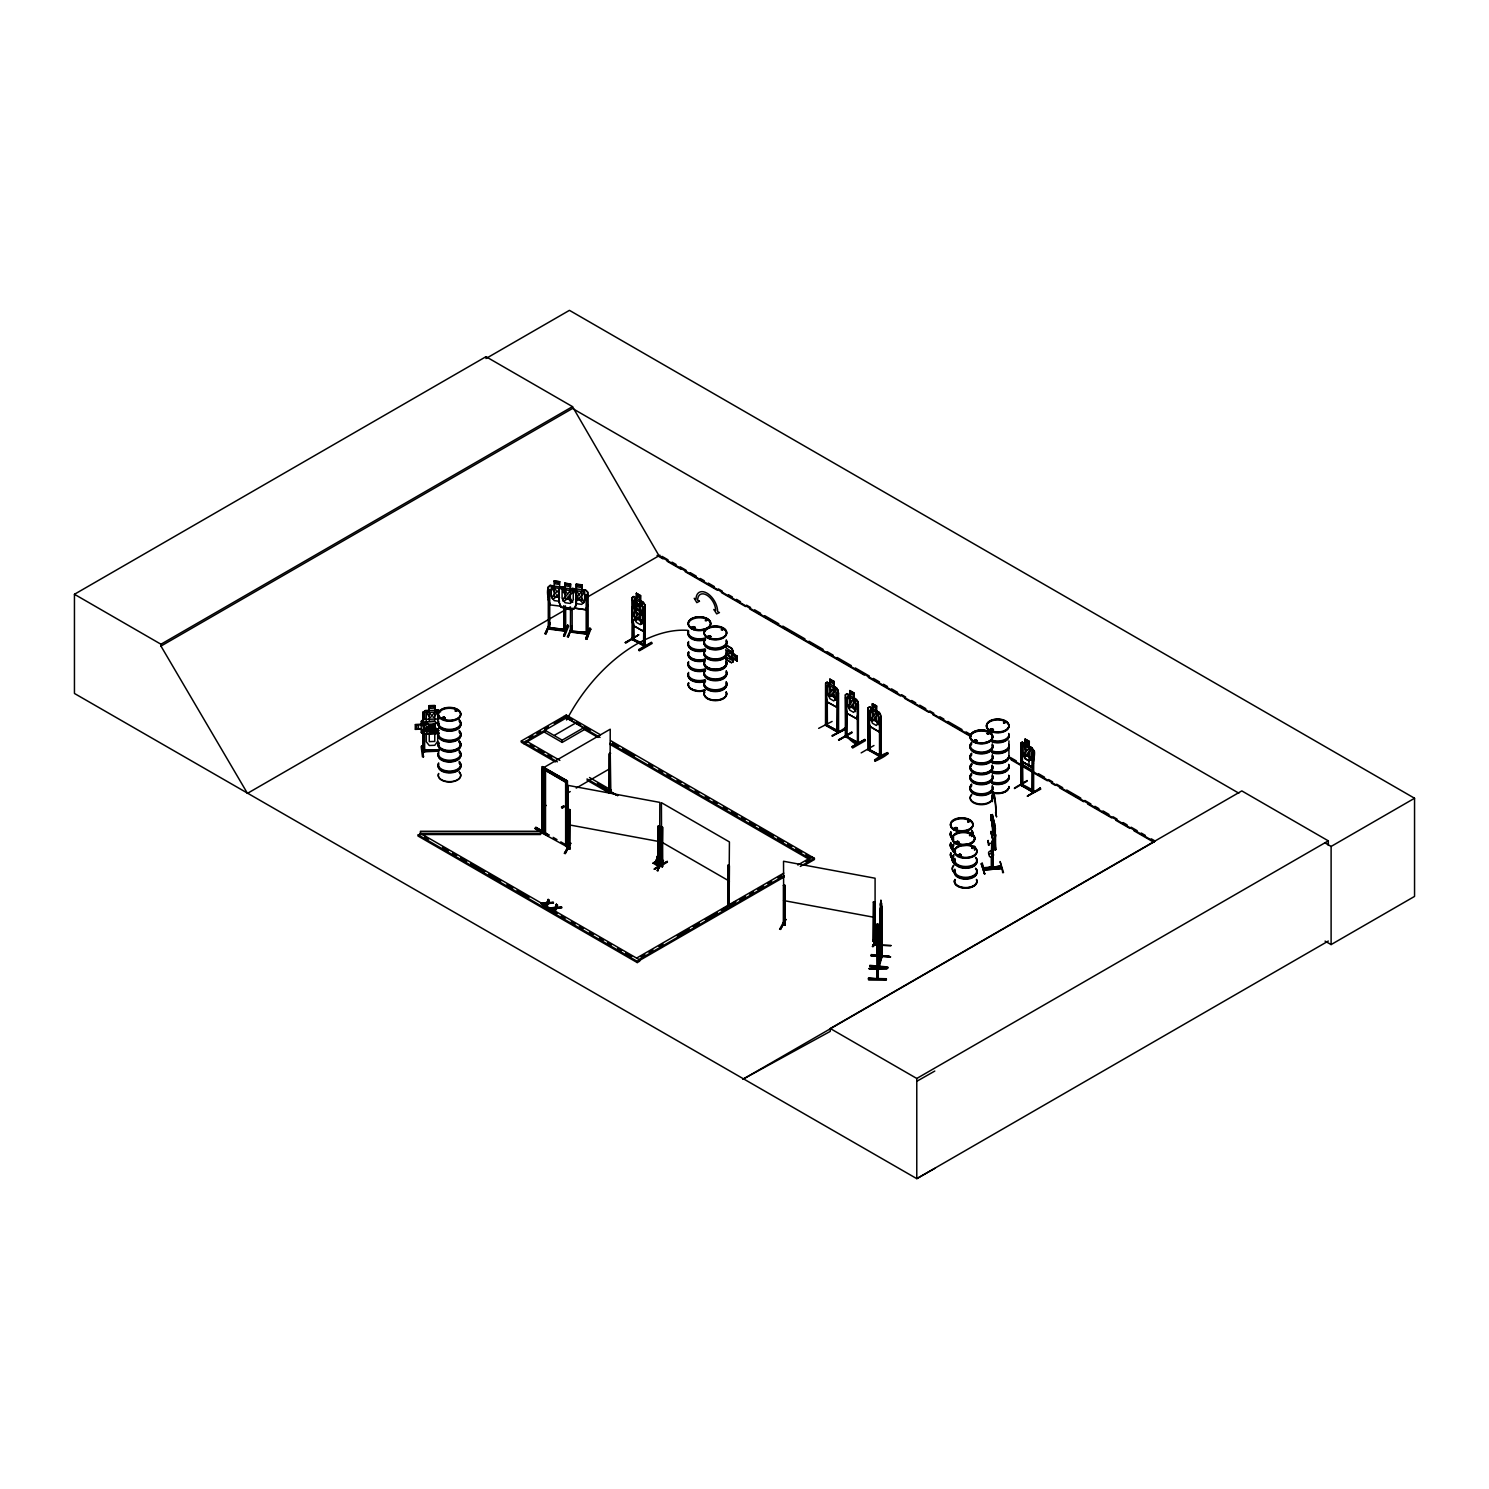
<?xml version="1.0" encoding="UTF-8"?>
<svg xmlns="http://www.w3.org/2000/svg" width="1489" height="1489" viewBox="0 0 1489 1489"><rect width="100%" height="100%" fill="white"/><g stroke="black" fill="none" stroke-linecap="round" stroke-linejoin="round"><path stroke-width="1.5" d="M876.947 944.361L877.17 947.097L877.393 937.754M880.539 923.217L880.818 900.305L881.06 905.312M886.364 979.967L868.348 979.632L886.402 979.483L868.385 978.347L886.402 978.738M877.449 939.82L877.635 945.683L877.282 923.738L877.71 979.315L877.058 976.858L877.784 977.752M886.402 979.353L868.385 978.347M877.17 929.08L877.486 923.738M877.021 950.075L876.909 934.18M880.744 926.27L881.265 905.777L880.818 912.999C880.185 897.104 880.278 940.378 880.799 915.195L881.097 918.024L881.283 916.945M881.395 922.287L881.358 916.405M658.529 857.366L658.641 853.495L660.8 859.265M880.52 903.972L880.371 905.61M876.947 935.334L877.17 926.735M879.441 965.989L878.64 965.989M881.581 956.422C882.735 952.96 878.882 958.413 881.73 957.65L881.562 906.336L882.046 907.304M871.158 955.975L871.251 954.579L889.212 956.366L871.158 955.826M871.233 955.361L889.194 956.236M878.268 929.75L878.212 970.065L877.654 967.478M878.324 969.86L877.449 969.116L878.454 969.134M877.933 978.385L876.947 979.241L877.579 969.041M878.454 967.701L878.417 968.427M887.016 968.501L868.962 968.743L886.979 968.259M877.17 942.798L877.282 939.466M887.537 968.334L887.686 966.957L869.874 965.356L869.725 966.733L887.556 968.185M887.667 967.72L869.837 966.193L887.686 967.776M879.925 924.464L879.906 910.747L881.376 902.837L881.823 957.65M880.706 924.837L880.799 907.024L879.72 913.65M876.909 934.292L877.691 927.051M876.835 941.662L877.449 931.425M877.04 949.926L877.095 953.704L877.635 945.608M879.292 940.713L879.422 930.718L879.925 933.305C880.464 909.649 881.376 948.437 879.906 935.52L879.255 942.742M544.192 833.635L544.192 769.478L565.783 781.948L565.69 846.292L567.439 847.055L567.439 780.981L542.517 766.593L541.959 832.984L565.429 845.864L566.564 845.212M983.298 868.106L1001.166 866.654M661.879 862.913L660.52 864.588L657.319 864.755L658.641 853.495M881.19 923.999C878.566 924.166 877.989 936.507 878.473 940.415M878.473 933.919L880.073 927.331L879.217 939.503M879.422 928.894L879.199 923.999L878.771 936.693M662.717 866.524L662.568 827.195L661.414 826.525L660.855 866.114L662.27 866.784L661.284 864.29M660.855 866.114C660.353 862.094 664.559 866.952 660.986 864.625M662.586 866.393L661.284 865.723M727.898 904.772L728.27 865.128L729.424 865.798L729.107 905.386L728.344 904.381M729.554 903.693C725.794 903.935 730.485 901.738 729.554 905.126M1020.803 783.903C1021.789 787.737 1021.882 783.214 1021.212 783.493M1021.212 784.926L1022.571 785.689L1022.403 762.591M1033.813 792.036C1037.572 790.92 1003.995 775.788 1033.496 791.087M633.495 638.874L632.081 638.055L633.96 638.558M633.793 638.539L632.62 637.776M633.793 639.972L632.509 639.228L632.657 620.839M643.546 644.83C653.094 647.883 614.827 629.94 644.495 645.295M632.081 638.055L632.043 639.544L645.128 646.505L645.128 607.251L643.993 606.581L643.546 646.263L644.83 646.84L645.072 644.96L643.416 644.998M825.651 723.896L825.706 725.441L838.27 732.607L838.139 690.393M826.358 723.635L827.177 725.627M826.935 724.64L827.4 725.757M836.986 730.448L836.986 732.03L837.432 692.348L838.568 693.018L838.568 732.272L825.967 724.994M838.586 732.234L837.395 730.094M853.923 692.906L853.644 697.894L855.728 700.705L855.728 709.732L853.644 712.375L849.735 710.123L847.65 705.06L847.65 696.033L849.735 695.642L849.735 690.487L853.923 692.906L853.923 697.727L858.111 701.859L858.092 744.053C853.848 745.747 841.881 730.559 846.776 737.52C849.326 735.175 843.239 734.598 846.441 735.975M856.882 743.439L857.534 741.634L858.52 742.229M858.353 743.607L858.409 704.465L857.255 703.794L857.459 743.104M876.593 710.811L876.593 705.991L872.405 703.888L872.554 708.652L870.321 709.136L870.321 718.145L872.405 723.226L876.314 725.478L878.398 722.816L878.398 713.789L876.314 710.979L879.292 712.375L880.632 715.018L880.762 757.157L867.994 749.842L868.701 748.111L869.911 750.288L869.744 724.864M869.744 748.837L869.427 750.605M879.794 755.053L881.19 755.314L881.209 756.896L881.079 717.549L879.478 717.14L879.552 756.524M879.478 756.449L880.018 754.718M988.249 844.244L989.254 844.17M872.926 945.031L890.962 945.422M880.371 903.991L881.004 900.324M880.985 905.424L881.376 902.837M880.278 919.216L880.799 916.033M880.111 953.276L880.632 955.864L880.557 944.231M879.943 944.212L879.925 955.864L880.092 943.263M881.488 945.627L880.725 953.723M882.27 945.757L880.557 955.789L880.706 943.3M882.028 945.254L881.358 944.268M995.322 835.738L994.708 834.156L994.931 836.781L990.985 818.392L994.931 836.781M994.745 835.478L995.75 835.385L990.985 818.392M995.694 849.716L990.985 831.476L994.838 849.847L994.54 847.409L995.508 847.483M994.931 848.395L990.985 831.476M658.38 853.551L655.495 863.248L657.319 864.755M656.053 864.141L658.268 853.96L655.495 863.248M444.299 718.647L443.536 716.991L442.307 718.889M445.23 718.442L444.411 717.195L443.536 718.331M455.169 711.072L456.602 710.532M455.225 710.756L456.825 711.333L456.248 710.104M544.323 775.75L544.267 774.019M691.734 627.669L693.204 626.59M692.404 627.688L693.762 627.781M694.246 628.135L694.525 627.018M706.512 620.69C704.26 620.466 708.001 619.647 705.209 620.69M706.307 619.629L706.214 620.559M706.624 619.871L706.921 620.113M707.852 636.473L708.969 637.85L711.053 636.715M709.75 637.069L708.392 636.231L708.894 637.422M710.458 637.05L709.955 637.422M722.63 629.81C719.485 631.168 722.854 626.962 722.705 630.015M722.426 628.916L722.779 629.196M954.207 828.238C953.369 830.732 959.661 829.485 956.627 827.661M974.234 740.703L975.76 739.717M955.231 828.703L954.896 827.996M976.375 740.573C972.168 739.847 977.808 742.043 975.76 740.033M976.672 740.387L975.984 741.429M956.31 829.205L956.05 827.568M976.375 740.07L976.263 741.522M977.193 740.871L974.048 741.187M955.789 842.495L956.98 841.471M958.748 842.011L956.31 842.011M959.214 842.755L957.799 841.415M959.437 854.221L958.488 856.007M958.153 854.891L959.27 856.268L961.354 855.133M960.479 854.37C961.503 857.348 956.589 855.021 959.4 854.463M958.637 855.319L959.437 855.914M987.039 733.612L988.026 732.737L988.975 733.761M987.896 732.793L988.882 733.891L987.486 733.37M968.111 821.63L968.464 820.569L969.19 821.667M989.999 729.833L991.469 728.754M992.512 730.299L991.748 728.642L991.209 730.392M969.618 835.236L970.493 834.92M972.857 847.874L971.852 848.321L972.168 847.222M972.298 848.395L972.298 847.167L972.801 848.525M1004.07 723.114C1006.638 722.537 1003.065 723.505 1003.921 721.793M1003.474 722.854L1004.312 721.7L1004.666 722.761M991.302 843.388L993.293 843.239L993.144 868.738L993.033 867.715M993.144 844.189L992.493 841.024L991.525 843.909M991.879 868.72L991.655 843.258L991.897 868.832L991.637 867.678M879.385 924.297L880.111 920.63M879.385 925.897L879.925 923.869M880.278 925.749L880.911 923.385M872.666 955.864L890.645 956.906L872.684 955.64M879.366 936.507L879.199 966.975L881.879 956.701M879.217 943.375L880.539 934.664L880.278 910.188M879.124 948.549L880.725 942.518M879.329 948.567L881.227 936.767M878.64 964.574L879.329 965.356M879.329 962.769L881.265 956.645L881.562 903.469M879.329 963.792L880.408 959.791M881.581 956.831L878.473 966.938M655.774 862.299L658.212 853.662M548.734 834.622L548.026 835.85C522.62 820.309 540.246 833.486 548.697 834.64M535.202 828.535L535.91 827.307L545.067 832.519M851.596 701.989C850.74 699.644 859.767 697.69 852.732 704.297L855.505 711.612L851.894 704.837C850.163 711.444 845.38 706.14 851.001 703.273L848.395 696.238L851.652 701.952M874.136 715.446C874.732 711.649 881.73 712.226 875.402 717.382L878.175 724.715L874.564 717.94C872.908 724.51 867.975 719.243 873.671 716.358L871.065 709.322L874.49 715.744M1026.796 750.865C1027.689 747.608 1034.334 747.087 1028.099 752.764L1030.891 760.079L1027.261 753.322C1025.512 759.911 1020.691 754.644 1026.368 751.74L1023.725 744.723L1026.926 750.382M638.26 605.409L638.427 605.148M643.155 621.453L644.551 617.581M644.7 617.507L643.267 621.658L633.439 615.999L632.285 610.36M856.436 718.666L857.832 714.794L857.832 701.915M872.275 708.485L869.408 706.847L879.236 712.505C882.903 717.791 880.744 725.906 879.106 731.75L869.613 726.111M880.632 727.805L879.199 731.974L869.371 726.297L868.087 707.796L868.031 749.935M1033.31 763.206L1031.84 767.393L1022.05 761.698L1020.747 743.197L1022.217 742.155L1025.065 743.811M1033.44 763.317C1029.588 777.426 1037.572 748.297 1033.161 750.419M1033.366 763.168L1031.933 767.338L1022.143 761.605L1032.063 767.263M643.006 630.945L644.421 627.074L644.421 614.194L643.062 611.663L633.216 606.097L631.876 607.065L632.006 620.057L632.136 597.498L633.607 596.456L643.304 602.207L644.83 604.627L644.7 617.693M643.099 631.168L633.272 625.454L631.876 620.001L633.179 625.548L643.099 631.168L644.551 626.999M550.13 604.739C548.361 599.192 545.216 589.197 550.092 585.289L554.224 585.996L554.02 580.989L559.79 581.752L559.548 586.834L562.433 588.825M548.306 589.346L549.888 589.551M554.02 580.989L559.79 581.752M548.268 599.732L549.999 604.888L561.316 606.265M563.531 587.075L565.559 589.048L563.531 587.075L559.603 586.722M545.048 633.7L550.055 622.867L545.048 633.663L546.016 633.83L550.055 623.686M549.962 622.867L546.016 633.83M548.268 586.778L548.306 629.084C545.7 626.701 552.977 627.967 548.361 627.148M549.739 629.177L549.739 589.905M550.074 627.818L565.69 629.475L549.683 627.762M586.163 632.788L585.866 634.128L587.783 634.333L587.801 592.119L585.754 590.147L572.297 588.471L576.224 588.993L576.262 584.06L576.411 589.179L573.526 590.407M576.224 584.153L582.031 584.823L581.79 589.886L584.674 591.878L584.674 600.905L581.79 604.385L576.411 603.678M563.922 607.586L564.126 630.647M563.605 636.157L567.681 625.194L563.605 636.157L564.573 636.287L568.612 626.106L567.644 625.194M563.754 636.045L567.793 625.901M568.258 636.901L572.297 625.938L568.258 636.901L567.29 636.771L572.185 626.534M572.279 630.405C567.141 630.48 574.345 629.903 571.981 632.229M570.343 630.219L570.361 632.118L570.752 630.163L572.13 630.443M586.182 634.165L586.163 594.483M587.746 594.688L586.015 594.837M585.773 609.746L574.531 608.126L585.773 609.746L587.801 605.092L585.642 609.559M586.163 632.304L572.167 631.243L587.932 632.546M585.828 634.072L586.387 632.229M585.828 638.409L589.923 628.265L585.884 638.409L586.815 639.358L590.035 628.972M585.828 639.228L589.923 628.265M586.796 639.265L590.835 629.121M880.018 953.407L880.706 953.425M546.668 907.136L547.971 903.134L553.405 902.427L547.971 903.953L546.668 907.136L545.644 906.54L546.705 903.227L541.363 903.265L542.331 904.642L546.705 904.046M554.95 911.1L556.253 907.899L561.688 907.21L556.253 908.718L554.95 911.919L553.927 910.505L554.969 907.992L549.646 908.029L555.155 908.141L556.439 904.177L557.463 905.591L556.421 908.048L561.688 908.029M564.982 588.229L562.097 589.439L562.097 598.466L564.982 602.71L570.361 603.454L573.228 599.974L573.228 590.965L570.361 588.955L570.548 583.986L564.796 583.204L564.945 588.341L560.869 587.504L558.989 589.086L559.175 602.04L560.776 607.084C579.482 614.25 576.206 604.441 576.411 590.798L581.79 591.505L581.79 600.514L576.411 599.806M564.796 588.043L564.796 583.204M558.989 602.04L560.906 606.954M560.832 587.615L574.27 589.328L576.262 591.431L574.233 589.439L570.306 589.067L570.548 583.986M541.363 904.084L546.872 903.358L548.175 899.412L549.199 900.808L548.157 903.265L553.405 903.246M546.872 903.358L548.175 899.412M550.614 908.588L554.969 908.811L556.439 904.177M877.803 979.111L878.361 969.134M546.705 903.227L545.644 905.721L546.668 906.317M548.157 903.265L549.199 899.989M556.421 908.048L557.463 904.772M574.158 608.759L576.113 604.236M625.212 642.597L638.669 634.854L625.268 642.559M625.92 643.043L638.651 634.835M818.652 728.363L832.109 721.439M838.493 739.81L851.95 732.067L839.107 739.996M861.163 752.894L873.969 745.505M654.025 869.111L667.407 861.331L654.657 868.701M1014.474 787.979L1027.149 780.534M1014.437 788.574L1027.056 781.167M981.251 863.788L984.657 874.062L982.237 862.931L981.251 863.825L984.527 873.875M982.089 863.62L984.657 874.062M727.712 903.283L729.424 903.562L727.693 903.544M1020.691 783.903L1021.957 784.498M421.908 746.38L423.472 756.859L422.485 756.896L421.164 746.492L422.15 745.654M632.267 639.674L633.96 639.991L633.793 623.798M643.602 646.226C647.901 646.17 641.294 646.877 643.844 644.346M825.52 725.255L825.576 683.265L827.046 682.223L829.764 683.954M845.343 736.701L845.417 694.712L846.887 693.669L849.735 695.326M879.348 754.904L869.427 749.581L880.762 755.723M881.562 944.175L881.395 945.217M571.329 626.59L572.297 626.757M565.169 853.439L570.696 842.904L564.331 853.495L569.729 843.519L570.696 843.723M570.529 843.574L565.28 853.662M785.838 919.327L780.441 929.266M780.441 928.708L779.603 929.304L785.075 919.29M568.035 848.991L568.258 809.29L569.822 809.569L569.803 849.214L568.109 847.52L569.803 847.781M569.412 849.195L569.822 809.569M569.803 849.214L568.072 848.898L568.258 785.429L659.832 802.403L659.59 865.965L659.832 826.265L658.082 826.339L658.231 865.667L658.268 825.986M659.404 864.513L657.915 864.123L659.813 864.476M660.018 865.556L658.212 865.723M658.25 863.732L658.082 865.593L659.441 865.891M658.175 870.842C656.742 864.327 669.864 850.014 657.207 870.693L663.573 860.903L662.624 860.772M657.449 870.637L662.773 860.661M783.344 924.353L785.243 924.632L783.344 924.725L783.53 885.117L785.075 885.397L785.075 925.041C779.082 923.831 788.723 922.603 783.158 923.254M783.735 922.919L785.038 923.18L784.889 925.004L785.075 885.397M780.552 929.49L785.95 919.551M873.54 901.813L873.298 941.495L873.54 901.813L875.085 902.092L874.676 941.774L875.085 940.303M875.271 941.383L873.298 941.495M875.085 939.913L873.187 940.006M877.747 938.721L872.48 946.52L877.877 935.762L872.722 946.464M872.48 946.52L878.007 936.413M873.41 946.613L877.672 938.628M561.632 589.03L559.883 588.36L556.849 592.343C554.783 585.363 548.008 585.382 555.713 593.273C547.673 599.285 554.746 601.407 556.942 594.502L558.989 597.796M879.236 966.789L879.217 930.495M433.187 717.568C440.707 710.476 434.472 709.527 431.903 716.488C429.409 709.769 423.081 711.221 430.749 717.624M637.739 606.042L635.058 599.174L638.558 605.427C640.084 599.043 645.072 604.497 639.47 607.084L642.224 614.399L639.358 609.559M563.456 806.387C562.73 805.14 562.73 808.881 563.828 806.647M565.708 846.199L565.634 782.023M442.605 717.4L442.68 719.057L444.69 718.684M691.808 627.409L692.943 626.646M709.192 635.635A11.242 6.496 0 0 1 707.405 636.976A11.242 6.496 0 0 0 726.26 634.184A11.242 6.496 0 0 0 712.468 626.218A11.242 6.496 0 0 0 707.424 637.087A11.242 6.496 0 0 1 709.769 635.971L709.713 636.994M973.769 740.61L974.904 741.429M987.542 734.096L987.486 732.979M990.055 729.573L991.209 728.81M987.486 733.537L988.51 733.221L987.393 733.816M993.312 729.908L990.166 729.908M1004.852 722.481L1004.089 722.258M956.85 828.666C957.334 825.93 952.104 828.852 955.231 829.205M955.77 828.796L954.84 827.865M956.05 828.759L954.691 828.666L956.831 828.833M967.869 821.388L968.799 821.314M968.799 821.667C965.914 821.37 970.4 822.654 968.762 820.7M955.957 842.569L959.084 842.569M969.562 834.603L969.618 835.72M575.499 599.527L577.955 596.344C570.231 588.434 577.006 588.434 579.091 595.395C581.287 588.844 588.136 590.947 580.338 596.698C587.857 604.683 581.864 605.167 579.184 597.573L575.592 601.872M422.802 750.047L424.793 749.972M422.802 751.48L424.644 751.777L424.644 733.295M1022.85 742.843L1031.97 747.794L1033.366 750.382L1028.936 746.25L1031.132 749.172L1031.077 758.217L1028.973 760.879L1025.065 758.627L1022.98 753.546L1022.98 744.537L1025.102 744.128L1025.083 738.972L1029.253 741.392L1029.16 746.287L1033.515 750.307L1033.496 792.52L1021.249 785.019L1021.249 745.766L1022.403 746.417L1022.571 785.689M1031.132 758.18L1029.029 760.86L1025.102 758.608L1022.98 753.546M995.155 839.833L995.341 828.461L992.437 814.539L991.972 826.172L995.341 839.815L992.419 829.001M423.155 712.561L425.016 710.644L429.055 710.588L429.037 705.637L434.956 705.507L434.956 710.327L438.771 710.16L425.016 710.644M542.871 831.793L543.95 831.085L542.089 831.644M542.647 830.49L543.113 829.466M543.746 831.271L543.82 791.887L542.219 792.316L543.82 791.887M608.945 792.948L610.844 792.539L610.229 753.043L609.094 753.713L608.945 793.06C609.969 791.813 611.886 789.542 609.522 793.228L609.522 753.974L610.676 753.304M439.143 718.964L423.267 719.429L421.201 721.327L421.182 732.458L423.304 734.04L439.125 733.444M421.387 721.383L423.36 719.708M548.399 586.982L550.186 585.475M424.607 750.382L438.771 749.786L424.979 750.512L423.155 745.766M995.564 849.828L995.508 834.398M692.422 627.148C696.554 624.933 694.581 631.094 691.92 627.744M708.671 635.952L707.684 636.864L708.671 637.329M708.485 636.585L709.434 636.008M992.977 730.541L993.144 729.201M1003.902 722.426L1004.703 722.239M960.479 855.263L958.488 854.593M971.963 847.297L972.056 848.283M632.285 597.629L633.681 596.661M827.121 682.409L825.725 683.172L825.725 696.256M868.087 707.796L869.557 706.754M632.006 607.196L633.346 606.004M1031.821 747.869L1033.44 750.344L1033.366 792.446L1020.803 785.317L1020.747 743.197L1022.292 742.36M658.473 854.053L661.581 863.862M548.12 627.148L548.361 628.581L565.652 630.852M570.343 631.652L587.708 633.905M636.101 602.896L640.456 605.204L636.101 602.896L636.231 607.642M640.456 610.025L642.429 612.91L642.429 621.937L640.326 624.598L636.38 622.365L634.258 617.321L634.258 608.294L636.38 607.884L636.231 602.803M643.062 611.663L644.551 614.212M604.869 788.295L607.27 790.473M542.219 829.987L543.504 829.392L543.113 830.899M609.969 790.882L608.945 791.534L587.038 778.952M544.23 767.3L610.229 729.201L610.025 792.353L617.693 795.535M661.935 866.672L662.568 827.195M654.546 869.353L667.407 862.131M727.823 904.809L728.27 865.128M734.133 902.446L723.003 908.96L735.845 901.552M728.772 903.842L728.903 905.312L729.424 841.936L661.414 802.664L661.674 865.798M729.089 906.057L732.7 903.935M1021.249 745.766L1021.957 746.678M1040.066 787.867L1040.774 789.096L1027.391 796.094L1040.141 787.979M1027.391 796.094L1040.234 788.686M934.794 1168.4L916.777 1178.655L74.45 693.465L74.45 594.279L485.991 356.69L572.502 406.627L659.013 555.751L971.107 735.938M74.45 594.279L160.961 644.234L572.502 406.627M248.44 792.799L247.453 793.358L160.961 646.077L572.502 408.47L1238.829 793.172M247.453 793.358L570.455 606.879M586.554 597.573L659.981 555.192M636.473 598.094L636.473 593.273L640.642 595.693L640.642 600.514M640.642 595.693L636.324 593.348M633.365 600.96L632.211 600.309L633.365 600.96L633.365 607.884M644.83 604.627L644.7 646.766M645.128 607.251L643.546 606.842M638.669 649.576L651.456 642.243L652.126 643.453L639.377 650.805L638.762 649.707M638.669 650.395L651.512 642.876M555.397 761.921L521.299 742.229L521.299 741.001L566.267 715.036L600.495 734.803M529.023 737.762L532.876 735.529M536.747 733.295L540.619 731.08M544.471 728.847L548.343 726.613M554.131 723.263L563.791 717.698M562.191 742.415L562.191 740.163L545.011 730.243L545.011 732.495L562.191 742.415L583.8 729.945L583.8 727.693L566.62 717.772L523.774 742.434L523.774 743.662L545.03 731.397M554.634 735.194L576.224 722.723M562.191 740.163L583.8 727.693M725.869 644.96L731.62 648.124M420.419 833.3L639.73 959.921L639.73 961.149L637.255 962.583L417.944 835.962L420.419 833.3L540.637 833.3M737.148 656.314L737.148 661.135L737.148 656.314L725.571 647.38M731.471 662.698L725.85 659.292L731.471 662.698L733.109 661.935L732.83 650.749L731.434 648.348L725.85 645.128M541.959 766.909L567.439 780.981M542.219 807.708L546.221 805.4M566.229 793.86L570.231 791.552M576.224 788.09L610.229 768.454M611.253 791.31L611.253 790.082L608.778 792.744L587.038 780.18M541.959 832.984L542.834 769.422M827.046 682.223L836.744 687.974L838.139 690.487L836.837 707.349L826.879 701.766L825.725 696.126M826.097 685.815L827.251 686.466M834.082 681.441L833.803 686.448L835.906 689.258L835.906 698.285L833.803 700.928L829.913 698.676L827.81 693.613L827.81 684.586L829.913 684.196L829.764 679.114L834.082 681.441L834.082 686.28L838.139 690.487M838.568 693.018L836.986 692.608M826.879 701.766L836.744 707.126M846.887 693.669L856.566 699.421L858.111 701.859M845.417 694.712L846.701 713.212L856.678 718.796L857.962 714.906M858.52 743.662L845.92 736.515L845.491 697.522L847.073 697.932M858.409 704.465L856.808 704.055M846.701 713.212L856.566 718.591M881.079 756.821L868.59 749.6L868.143 710.607L869.744 711.016M837.283 730.522L826.935 725.05L838.27 731.173M838.716 730.931L837.935 732.495M844.859 727.991L845.566 729.219L832.109 736.162L844.933 728.047M832.202 735.473L845.51 729.07M839.014 740.052L851.95 732.886M869.371 726.297L868.217 720.657M857.124 741.559L857.255 743.067M857.124 741.969L846.776 736.497L857.776 742.508L857.887 743.997M851.95 746.789L864.774 739.493L851.95 746.789L852.657 747.999L865.407 740.629L864.793 739.549M656.649 860.865L653.02 863.341M656.649 860.996L653.02 863.08L658.473 866.468L664.336 862.95M658.901 866.468L664.336 863.211M874.62 759.893C890.701 748.26 893.568 752.969 875.327 761.102L874.62 759.893L875.327 761.084M874.62 760.711L887.537 753.341M636.827 957.967L783.754 873.131M797.843 864.997L811.933 856.864L811.933 858.092L805.884 854.593M640.847 956.869L644.886 954.542M648.906 952.216L652.927 949.889M658.957 946.408L662.996 944.082M677.086 935.948L689.165 928.968M693.185 926.642L699.216 923.161M705.265 919.681L717.344 912.701M721.365 910.375L727.395 906.894M731.415 904.567L735.454 902.241M739.475 899.914L745.505 896.434M749.544 894.107L753.564 891.781M757.585 889.473L763.634 885.974M767.654 883.647L771.674 881.339M777.723 877.84L781.744 875.513M805.903 861.573L809.923 859.246M784.219 875.718L639.302 959.4L639.302 960.61L784.219 876.947M800.319 866.43L814.409 858.297L814.409 859.525L804.358 865.332M417.944 834.733L637.255 961.354L639.73 959.921M1029.253 746.231L1031.077 749.209M1022.05 761.698L1020.896 756.077L1022.292 761.512L1031.97 767.04M1028.936 765.737L1029.308 741.373L1025.102 739.288M743.756 1078.762L830.266 1031.374L830.266 1028.508L1241.807 790.901L1328.318 840.857L1328.318 845.398M742.788 1079.32L1154.347 841.713L1009.374 758.013M830.266 1028.508L916.777 1078.464L1328.318 840.857M1325.08 842.96L1331.11 846.441L1414.55 798.253L1414.55 896.415L1331.11 944.584L1325.061 941.104M1328.318 941.048L916.777 1178.655L916.777 1078.464M545.514 769.18L544.378 769.813L565.429 782.134L566.564 781.502L545.514 769.18L545.514 832.891L544.378 833.542L544.323 769.72M916.777 1081.312L934.794 1071.056M439.087 728.344L434.36 730.931L423.341 731.341L421.368 728.996L415.468 729.219M693.167 628.19L694.358 628.004M694.023 628.228L694.898 627.037M708.187 636.157L709.434 635.859M992.605 730.168L990.594 730.336M967.645 820.979L968.688 821.035M956.906 841.713L956.98 843.053M958.06 842.551L958.283 841.564M958.06 843.053L958.711 841.825L957.204 841.322M960.591 855.319L959.102 855.431M572.13 608.778L572.167 632.267L570.436 632.062L587.597 634.314L587.597 592.157L585.717 590.258L581.976 589.756L582.031 584.823M554.169 586.108L551.284 587.336L551.284 596.363L554.169 600.607L559.548 601.314M881.358 946.501L882.288 945.571M610.229 790.882C608.722 793.079 611.402 789.468 609.392 793.302M873.354 939.596L873.615 941.048M993.107 868.627L992.586 842.085L992.772 843.816M882.028 946.688L882.195 906.373M443.015 717.661L444.485 717.903M443.815 718.815L444.578 717.549M992.028 729.945L991.748 729.219M968.595 820.83L967.85 821.891M956.05 829.261L957.166 828.014M957.204 841.657L955.845 842.755M958.134 842.625L956.906 842.625M959.177 854.779L960.256 854.779M957.613 856.547A11.409 6.589 0 0 1 959.977 855.505L960.331 855.431M543.392 830.806L543.373 791.645M1022.98 744.537L1025.065 744.128M1032.51 790.008L1032.286 791.887L1032.659 752.261L1033.813 752.913L1032.212 752.522L1032.212 791.925M825.967 723.561L827.4 724.324M880.539 925.655L880.464 903.711M424.737 750.419L423.025 750.4M423.155 751.424L438.771 750.81M548.157 902.446L553.405 902.427M556.421 907.229L561.688 907.21M541.363 903.265L546.872 902.539M549.646 908.029L555.155 907.322M726.818 651.568C731.862 648.18 734.077 654.769 727.805 653.168L731.62 659.348L726.855 653.578M604.199 787.867L617.712 795.61M617.023 795.182L609.764 791.59M563.791 807.299L563.922 805.735L563.01 806.331M991.358 819.601L991.153 814.781L992.177 818.429M991.953 823.008L994.354 833.114L993.721 823.473L991.153 814.781M994.559 823.603L995.341 828.461M990.985 832.816L993.572 841.211M987.914 840.541L989.012 845.305M992.772 842.178L992.009 841.062M987.914 842.793L988.398 840.503M989.012 843.053L988.51 845.343M991.302 852.304L992.158 842.811M991.265 843.165L993.237 843.016M993.517 843.76L991.879 844.189M983.187 867.752L1001.055 866.319M983.596 868.738L1001.464 867.343L983.596 869.446M983.708 869.948L1001.576 868.552L983.726 870.06M1002.525 872.666L1003.512 872.591L1000.105 861.535L1002.655 871.903M443.536 717.177L442.475 717.698M991.432 728.996L992.809 729.312M992.065 730.038L990.818 729.666M974.997 739.903L976.691 740.163M955.324 827.679L956.217 827.679A11.223 6.477 0 0 0 953.798 828.796M728.903 905.312L727.823 904.642M644.104 645.779L643.993 629.679M880.557 757.082L880.427 755.612M422.988 721.458L422.988 712.207L424.607 712.151L424.644 719.429M424.644 712.505L422.988 712.207M440.632 711.835L438.976 711.537M434.751 724.994L429.241 725.217L426.301 721.476L426.301 712.468L429.241 710.737L429.223 705.786L434.751 705.674L434.751 710.495L437.71 711.984L437.71 720.992M423.137 712.449L423.155 725.515L424.961 730.243L434.211 729.833M438.827 750.14L424.402 749.879L424.402 751.312M438.827 751.163L422.839 751.852L422.988 730.69M438.79 730.485L425.035 731.025L423.155 732.811L425.016 730.913L429.037 730.745L429.037 725.925C440.707 721.048 429.725 733.519 438.771 730.373M438.827 749.86L424.979 750.512M421.387 729.107L415.282 729.387L415.282 724.547L421.182 724.343M415.468 724.696L421.387 724.603L423.341 721.997L434.36 721.607L439.087 723.84M423.341 724.417L434.36 724.008L434.36 728.53L423.341 728.921L423.323 712.487M423.304 734.04L439.125 733.332M549.795 629.251L549.534 627.762M565.411 631.317L565.373 605.837M572.018 632.322L571.776 630.833M587.652 634.388L587.392 632.899M868.962 968.52L886.979 968.855M423.23 751.945L423.025 731.043M872.926 944.808L890.887 945.776M568.5 847.055L569.822 847.409M783.754 924.315L783.53 861.256L875.085 878.231L875.085 941.737L873.354 941.42M693.167 627.874L693.8 627.874A11.409 6.589 0 0 0 691.38 628.916M955.454 828.852L956.087 828.852A11.409 6.589 0 0 0 953.667 829.894M970.102 834.361L971.089 835.236M957.836 841.322L956.459 841.974L957.241 842.606M991.711 844.282L991.265 842.755M576.411 584.358L581.79 585.065M550.13 585.586L563.4 587.336M559.548 588.434L554.169 587.727L554.169 596.735L559.548 597.461M590.854 629.214L589.867 628.265M564.74 583.316L570.51 584.097M560.962 606.842L574.196 608.647M568.072 809.644L569.636 809.923M658.082 826.339L659.646 826.618M783.344 885.452L784.889 885.75M873.354 902.148L874.899 902.427M658.268 865.239L659.683 865.444M873.745 939.615L875.271 939.95M568.258 824.701L659.832 841.676M783.53 900.529L875.085 917.485M694.358 626.795L693.8 626.832A11.242 6.496 0 0 0 691.492 627.8M709.713 635.784L710.942 636.361M992.028 728.754L993.479 729.833M957.241 843.109L956.124 842.793M960.033 854.128L961.243 854.798M570.436 632.062L570.529 608.573M549.72 627.316L549.925 629.196M548.324 629.028L565.541 631.262L565.504 607.791M994.838 849.847L994.708 848.711M880.129 756.189L879.925 730.745M722.277 629.177L721.551 629.14M444.076 717.158L445.23 717.921M877.598 968.632L877.654 967.571L877.412 969.842M877.021 979.166L877.058 933.64M633.272 606.284L636.231 607.959M640.177 610.192L643.006 611.793M1025.791 740.498L1028.322 741.931L1028.285 743.569L1025.772 742.118L1025.791 740.498L1028.285 741.95M1025.791 742.099L1028.322 743.551M1031.97 747.887L1022.087 742.248L1025.214 744.053L1025.232 739.214M1025.102 745.728L1029.029 747.962L1025.065 745.747L1025.065 754.755L1028.973 757.008L1025.102 754.755M660.986 826.786L662.14 827.456M727.823 865.388L728.977 866.04M729.424 905.051L728.121 902.892M535.817 827.419L546.817 833.691M548.734 835.441L535.817 827.958L548.566 835.441M1414.55 798.253L569.449 310.345L485.991 358.514L485.991 356.69M661.991 556.346L668.04 559.845M672.06 562.153L676.08 564.48M680.119 566.806L686.15 570.306M690.189 572.632L696.219 576.113M700.239 578.439L704.278 580.766M708.299 583.092L714.348 586.573M718.368 588.899L722.388 591.226M728.437 594.707L732.458 597.033M736.497 599.36L740.517 601.686M746.566 605.167L750.586 607.493M754.607 609.82L760.656 613.319M764.676 615.646L778.784 623.779M782.805 626.106L804.953 638.893M808.974 641.219L823.082 649.353M827.102 651.679L833.133 655.16M837.172 657.487L851.261 665.62M855.282 667.947L869.39 676.08M873.41 678.407L879.459 681.906M883.48 684.233L887.5 686.541M891.539 688.867L897.569 692.366M901.608 694.693L905.628 697.02M911.677 700.5L915.698 702.827M919.718 705.153L925.767 708.634M929.787 710.96L933.826 713.287M939.857 716.767L943.877 719.094M947.916 721.421L962.006 729.554M966.026 731.881L970.065 734.207M1010.324 757.454L1016.373 760.953M1020.393 763.28L1030.462 769.087M1038.522 773.74L1044.571 777.221M1048.591 779.547L1052.611 781.874M1056.65 784.2L1062.681 787.681M1066.72 790.008L1080.809 798.141M1084.83 800.468L1090.879 803.967M1094.899 806.293L1098.919 808.62M1102.958 810.928L1108.989 814.427M1113.028 816.754L1117.048 819.08M1123.097 822.561L1127.117 824.887M1131.137 827.214L1137.187 830.694M1141.207 833.021L1145.246 835.348M1151.276 838.828L1155.315 841.155M657.021 555.416L663.052 558.896M667.072 561.223L681.162 569.356M685.182 571.683L717.382 590.258M721.402 592.585L745.561 606.526M749.581 608.852L864.271 675.075M868.292 677.402L900.491 695.977M904.512 698.304L928.671 712.245M932.691 714.571L970.921 736.646M1011.161 759.874L1047.381 780.794M1051.402 783.121L1055.44 785.429M1059.461 787.755L1083.601 801.696M1087.621 804.023L1111.78 817.964M1115.801 820.29L1129.89 828.424M1133.911 830.75L1154.031 842.365M876.593 705.991L872.275 703.646L872.405 708.727M829.913 679.356L833.803 681.608M849.735 690.803L853.644 693.055M737.278 656.24C731.025 655.718 734.524 651.065 731.49 648.218M725.571 649.781L731.434 653.168L731.434 657.673L725.571 654.304M737.148 660.818L732.96 658.399L731.434 660.092L725.571 656.705M737.278 661.06L732.83 658.492L732.96 662.009M888.077 753.75L887.37 752.522M635.598 616.93L643.304 621.36M641.871 644.625L632.657 639.302L632.918 637.869M610.564 740.61L814.409 858.297M572.316 719.745L566.267 716.265L566.267 715.036M576.336 722.072L580.375 724.399M584.395 726.725L590.444 730.206M612.593 742.992L618.624 746.492M622.663 748.818L634.742 755.779M648.832 763.931L652.852 766.239M658.901 769.739L662.921 772.065M666.96 774.392L670.981 776.718M677.03 780.199L681.05 782.525M685.07 784.852L689.109 787.178M695.14 790.659L699.179 792.986M705.209 796.466L709.248 798.793M713.268 801.119L717.289 803.446M723.338 806.945L727.358 809.253M731.397 811.579L737.427 815.079M741.466 817.405L745.486 819.732M749.507 822.058L755.556 825.539M759.576 827.865L773.666 835.999M777.705 838.326L783.735 841.806M787.774 844.133L791.794 846.459M795.833 848.786L801.864 852.285M563.791 716.47L600.03 737.39M610.099 743.197L809.458 858.297M583.93 729.312L598.02 737.446M610.099 744.426L809.458 859.525M526.25 741.001L559.864 760.395M589.514 777.519L611.253 790.082M530.196 744.519L534.16 746.789M538.106 749.079L544.043 752.503M547.989 754.774L551.954 757.063M597.424 783.307L603.343 786.732M521.299 741.001L557.37 761.828M542.834 767.151L567.123 781.167L567.439 847.055M661.414 841.936L729.424 881.19M548.175 900.231L549.199 900.808M556.439 904.996L557.463 905.591M424.439 836.855L428.478 839.182M442.549 847.315L448.598 850.796M452.619 853.123L456.639 855.431M460.659 857.757L466.69 861.256M470.729 863.564L484.8 871.698M488.839 874.024L500.9 881.004M506.93 884.485L512.979 887.965M516.999 890.292L529.079 897.253M543.15 905.386L557.24 913.52M561.26 915.847L565.28 918.173M571.329 921.654L575.35 923.98M579.37 926.307L583.39 928.615M589.439 932.114L593.46 934.422M599.49 937.921L603.51 940.229M607.549 942.556L611.57 944.882M617.6 948.363L621.62 950.689M625.641 953.016L631.69 956.496M553.163 837.376L556.998 839.61M560.813 841.862L564.647 844.095M421.368 732.383L423.379 733.872M990.985 730.299L990.52 729.349M692.72 628.135L692.273 627.185M869.911 750.288L869.297 711.258M632.099 638.204L633.495 640.307L633.365 619.443M563.773 631.038L563.773 605.632M566.825 804.451L567.011 804.972M562.674 807.038C559.306 805.605 564.312 810.463 562.135 806.796M561.595 807.652L562.6 807.615M643.155 602.282L644.551 604.702M423.341 725.478L424.961 730.243M659.106 853.625L660.204 857.813M1021.026 756.133L1022.292 761.53M992.232 814.539L994.559 823.752M992.232 819.564L993.721 830.397M991.32 819.322L995.564 836.744M994.578 845.436L995.564 849.679L994.931 835.31M993.237 842.606L993.517 844.17M845.696 707.629L846.943 713.026M825.855 696.182L827.121 701.58M542.219 831.513L542.219 768.454M658.976 854.035L660.52 864.588M658.901 853.513L659.459 857.459M880.018 920.909L880.278 923.068M422.113 745.654L423.472 756.859M876.835 949.926L876.909 953.704M658.734 854.09L658.957 864.923M1331.11 846.441L1331.11 944.584M1032.919 790.082L1033.105 792.446M1021.51 783.586L1021.696 785.931M1008.946 740.871L1008.928 745.375A11.223 6.477 0 0 1 992.083 750.996M992.493 841.024L992.27 843.854M991.358 814.762L991.581 820.458M991.6 831.439L991.6 832.76M991.302 856.771L991.302 867.919M881.023 923.813L880.948 957.799M876.444 706.065L876.314 710.979M849.884 690.728L849.884 695.549M847.073 711.779L846.627 737.446L846.627 698.173M837.432 706.214L837.432 731.62M830.043 679.282L830.043 684.102M827.251 700.333L827.381 725.813M826.804 686.727L826.804 725.999M662.27 865.351L662.27 866.784M644.253 644.421L644.421 646.766M640.363 595.842L640.363 600.681L642.466 603.492L642.466 612.519L640.363 615.162L636.473 612.91L634.37 607.847L634.37 598.82L636.473 598.429L636.473 593.273M637.255 961.354L637.255 962.583M632.416 597.554L632.657 609.28M632.211 621.081L632.211 639.712M576.113 591.356L576.075 604.348M566.881 781.297L566.881 847.39M566.62 717.772L566.62 720.025M559.231 589.067L559.231 601.928M542.517 766.593L542.517 832.667M423.341 732.756L423.36 745.728M160.961 644.234L160.961 646.077M567.663 718.052A127.198 78.079 -56.6 0 1 688.104 630.387M992.419 755.909A11.409 6.589 0 0 1 979.93 764.136A11.409 6.589 0 0 1 971.535 754.327M992.251 756.561A11.223 6.477 0 0 1 979.948 764.676A11.223 6.477 0 0 1 971.684 754.997M992.232 765.011A11.205 6.459 0 0 1 979.948 773.089A11.205 6.459 0 0 1 971.703 763.448M971.647 764.062A11.261 6.514 0 0 0 979.93 773.759A11.205 6.459 0 0 0 992.232 765.718A11.261 6.514 0 0 1 979.93 773.759A11.205 6.459 0 0 1 971.703 764.155M992.419 745.077A11.409 6.589 0 0 1 979.93 753.304A11.409 6.589 0 0 1 971.535 743.495M992.251 754.755A11.223 6.477 0 0 1 979.948 762.852A11.223 6.477 0 0 1 971.684 753.192M992.251 745.728A11.223 6.477 0 0 1 979.948 753.825A11.223 6.477 0 0 1 971.684 744.165M992.419 755.351A11.409 6.589 0 0 1 979.93 763.578A11.409 6.589 0 0 1 971.535 753.769M992.419 744.519A11.409 6.589 0 0 1 979.93 752.745A11.409 6.589 0 0 1 971.535 742.937M992.251 743.923A11.223 6.477 0 0 1 979.948 752.019A11.223 6.477 0 0 1 971.684 742.36M992.419 786.788A11.409 6.589 0 0 1 979.93 795.014A11.409 6.589 0 0 1 971.535 785.206M992.251 787.439A11.223 6.477 0 0 1 979.948 795.535A11.223 6.477 0 0 1 971.684 785.876M992.232 795.889A11.205 6.459 0 0 1 979.948 803.967A11.205 6.459 0 0 1 971.703 794.326M992.232 766.649A11.205 6.459 0 0 1 979.948 774.745A11.205 6.459 0 0 1 971.703 765.104M992.251 796.541A11.223 6.477 0 0 1 979.948 804.637A11.223 6.477 0 0 1 971.684 794.977M992.288 766.091A11.261 6.514 0 0 1 979.93 774.224A11.261 6.514 0 0 1 971.647 764.527M992.419 775.955A11.409 6.589 0 0 1 979.93 784.182A11.409 6.589 0 0 1 971.535 774.373M992.251 785.634A11.223 6.477 0 0 1 979.948 793.73A11.223 6.477 0 0 1 971.684 784.07M992.251 776.607A11.223 6.477 0 0 1 979.948 784.703A11.223 6.477 0 0 1 971.684 775.043M992.419 786.229A11.409 6.589 0 0 1 979.93 794.456A11.409 6.589 0 0 1 971.535 784.647M992.419 775.397A11.409 6.589 0 0 1 979.93 783.623A11.409 6.589 0 0 1 971.535 773.815M992.251 774.801A11.223 6.477 0 0 1 979.948 782.898A11.223 6.477 0 0 1 971.684 773.238M1008.723 744.314A11.409 6.589 0 0 1 1004.647 751.238A11.409 6.589 0 0 1 991.99 751.722M1008.928 736.366A11.223 6.477 0 0 1 992.083 741.969M992.083 752.82A11.223 6.477 0 0 0 1008.928 747.199L1008.946 755.891A11.261 6.514 0 0 1 992.065 761.53M1008.909 755.649A11.205 6.459 0 0 1 992.102 761.233M1008.723 744.872A11.409 6.589 0 0 1 1004.647 751.796A11.409 6.589 0 0 1 991.99 752.28M1008.723 733.481A11.409 6.589 0 0 1 1004.647 740.405A11.409 6.589 0 0 1 991.99 740.889M1008.928 734.542A11.223 6.477 0 0 1 992.083 740.163M1008.723 734.04A11.409 6.589 0 0 1 1004.647 740.964A11.409 6.589 0 0 1 991.99 741.448M1008.909 756.356A11.205 6.459 0 0 1 992.102 761.959M1008.723 775.192A11.409 6.589 0 0 1 1004.647 782.116A11.409 6.589 0 0 1 991.99 782.6M1008.928 767.244A11.223 6.477 0 0 1 992.083 772.847M1008.928 776.253A11.223 6.477 0 0 1 992.083 781.874M1008.928 778.077A11.223 6.477 0 0 1 992.083 783.698M1008.909 786.508A11.205 6.459 0 0 1 992.102 792.111M1008.723 775.75A11.409 6.589 0 0 1 1004.647 782.674A11.409 6.589 0 0 1 991.99 783.158M1008.723 764.36A11.409 6.589 0 0 1 1004.647 771.283A11.409 6.589 0 0 1 991.99 771.767M1008.928 765.42A11.223 6.477 0 0 1 992.083 771.041M1008.872 757.268A11.186 6.459 0 0 1 992.121 762.852M1008.723 764.918A11.409 6.589 0 0 1 1004.647 771.842A11.409 6.589 0 0 1 991.99 772.326M1008.965 756.728A11.261 6.514 0 0 1 992.065 762.368M1008.965 786.788A11.261 6.514 0 0 1 992.065 792.427M1008.909 787.16A11.205 6.459 0 0 1 992.102 792.762M459.208 740.759A11.205 6.459 0 0 1 450.962 750.4A11.205 6.459 0 0 1 438.678 742.322M459.226 721.476A11.223 6.477 0 0 1 450.962 731.155A11.223 6.477 0 0 1 438.659 723.04M459.226 719.671A11.223 6.477 0 0 1 450.962 729.331A11.223 6.477 0 0 1 438.659 721.234M459.226 732.309A11.223 6.477 0 0 1 450.962 741.987A11.223 6.477 0 0 1 438.659 733.872M459.375 731.639A11.409 6.589 0 0 1 450.999 741.448A11.409 6.589 0 0 1 438.492 733.221M459.375 731.08A11.409 6.589 0 0 1 450.999 740.889A11.409 6.589 0 0 1 438.492 732.662M459.245 730.485A11.242 6.496 0 0 1 450.981 740.182A11.242 6.496 0 0 1 438.641 732.048M459.375 720.806A11.409 6.589 0 0 1 450.999 730.615A11.409 6.589 0 0 1 438.492 722.388M459.375 720.248A11.409 6.589 0 0 1 450.999 730.057A11.409 6.589 0 0 1 438.492 721.83M438.622 742.955A11.261 6.514 0 0 0 450.981 751.089A11.205 6.459 0 0 0 459.208 741.466A11.261 6.514 0 0 1 450.981 751.089A11.205 6.459 0 0 1 438.678 743.03M459.208 742.415A11.205 6.459 0 0 1 450.962 752.057A11.205 6.459 0 0 1 438.678 743.96M459.263 771.898A11.261 6.514 0 0 1 450.981 781.595A11.261 6.514 0 0 1 438.622 773.461M459.263 741.82A11.261 6.514 0 0 1 450.981 751.517A11.261 6.514 0 0 1 438.622 743.383M459.226 752.354A11.223 6.477 0 0 1 450.962 762.014A11.223 6.477 0 0 1 438.659 753.918M459.226 750.549A11.223 6.477 0 0 1 450.962 760.209A11.223 6.477 0 0 1 438.659 752.113M459.226 763.187A11.223 6.477 0 0 1 450.962 772.865A11.223 6.477 0 0 1 438.659 764.75M459.375 762.517A11.409 6.589 0 0 1 450.999 772.326A11.409 6.589 0 0 1 438.492 764.099M459.375 761.959A11.409 6.589 0 0 1 450.999 771.767A11.409 6.589 0 0 1 438.492 763.541M459.226 761.382A11.223 6.477 0 0 1 450.962 771.041A11.223 6.477 0 0 1 438.659 762.945M459.375 751.684A11.409 6.589 0 0 1 450.999 761.493A11.409 6.589 0 0 1 438.492 753.266M459.375 751.126A11.409 6.589 0 0 1 450.999 760.935A11.409 6.589 0 0 1 438.492 752.708M459.226 772.288A11.223 6.477 0 0 1 450.962 781.948A11.223 6.477 0 0 1 438.659 773.852M976.505 879.441A11.205 6.459 0 0 1 965.691 887.574A11.205 6.459 0 0 1 954.858 879.441M975.556 857.906A11.409 6.589 0 0 1 967.18 867.733A11.409 6.589 0 0 1 954.672 859.507M975.556 857.348A11.409 6.589 0 0 1 967.18 867.175A11.409 6.589 0 0 1 954.672 858.948M957.613 855.989A11.409 6.589 0 0 1 959.977 854.947M976.523 858.334A11.223 6.477 0 0 1 965.691 866.505A11.223 6.477 0 0 1 954.84 858.334M957.743 855.431A11.223 6.477 0 0 1 960.07 854.407M976.523 860.158A11.223 6.477 0 0 1 965.691 868.31A11.223 6.477 0 0 1 954.84 860.158M976.523 870.991A11.223 6.477 0 0 1 965.691 879.143A11.223 6.477 0 0 1 954.84 870.991M975.556 868.738A11.409 6.589 0 0 1 967.18 878.566A11.409 6.589 0 0 1 954.672 870.339M975.556 868.199A11.409 6.589 0 0 1 967.18 878.007A11.409 6.589 0 0 1 954.672 869.781M976.523 869.185A11.223 6.477 0 0 1 965.691 877.337A11.223 6.477 0 0 1 954.84 869.185M976.542 880.055A11.242 6.496 0 0 1 965.691 888.244A11.242 6.496 0 0 1 954.821 880.055M976.561 879.683A11.261 6.514 0 0 1 965.691 887.872A11.261 6.514 0 0 1 954.803 879.683M955.417 863.881A11.409 6.589 0 0 1 953.611 855.933M955.529 864.458A11.242 6.496 0 0 1 952.234 859.86M952.625 858.185A11.242 6.496 0 0 1 953.742 856.622M955.584 872.889A11.186 6.459 0 0 1 953.798 865.09M955.529 873.559A11.242 6.496 0 0 1 953.742 865.705M955.417 853.048A11.409 6.589 0 0 1 953.611 845.101M974.495 846.701A11.409 6.589 0 0 1 974.495 850.107M955.529 862.634A11.242 6.496 0 0 1 953.742 854.798M955.529 853.625A11.242 6.496 0 0 1 953.742 845.789M955.417 863.322A11.409 6.589 0 0 1 953.611 855.375M974.495 846.143A11.409 6.589 0 0 1 974.495 849.549M955.417 852.49A11.409 6.589 0 0 1 953.611 844.542M955.529 851.801A11.242 6.496 0 0 1 953.742 843.965M953.816 859.041A11.186 6.459 0 0 1 950.931 852.806A11.261 6.514 0 0 0 951.974 857.962M971.61 831.271A11.409 6.589 0 0 1 972.745 836.26M951.843 837.842A11.409 6.589 0 0 1 950.708 832.854M971.61 830.713A11.409 6.589 0 0 1 972.745 835.701M951.843 837.283A11.409 6.589 0 0 1 950.708 832.295M953.667 829.336A11.409 6.589 0 0 1 956.031 828.293M971.442 830.136A11.223 6.477 0 0 1 971.442 836.613M953.798 837.953A11.223 6.477 0 0 1 950.894 831.7M953.779 839.777A11.242 6.496 0 0 1 950.857 833.505M971.461 831.942A11.242 6.496 0 0 1 972.968 835.18M953.779 850.61A11.242 6.496 0 0 1 950.857 844.337M953.667 850.051A11.409 6.589 0 0 1 950.708 843.686M953.667 849.493A11.409 6.589 0 0 1 950.708 843.128M953.779 848.786A11.242 6.496 0 0 1 950.857 842.513M951.992 858.371A11.242 6.496 0 0 1 950.857 853.439M989.645 854.481A2.252 1.824 -13.2 0 1 988.938 851.894A2.252 1.824 -13.2 0 1 992.214 851.28A2.252 1.824 -13.2 0 1 992.344 853.979M705.079 659.366A11.261 6.514 0 0 1 692.59 658.901A11.261 6.514 0 0 1 688.569 652.052M705.042 659.087A11.205 6.459 0 0 1 692.627 658.603A11.205 6.459 0 0 1 688.625 651.81M709.322 636.864A11.409 6.589 0 0 1 707.517 638.241M705.153 639.284A11.409 6.589 0 0 1 692.497 638.8A11.409 6.589 0 0 1 688.439 631.876M709.322 636.306A11.409 6.589 0 0 1 707.517 637.683M705.153 638.725A11.409 6.589 0 0 1 692.497 638.241A11.409 6.589 0 0 1 688.439 631.317M691.38 628.358A11.409 6.589 0 0 1 693.744 627.316M705.079 638.018A11.242 6.496 0 0 1 692.608 637.534A11.242 6.496 0 0 1 688.588 630.703M705.079 639.823A11.242 6.496 0 0 1 692.608 639.358A11.242 6.496 0 0 1 688.588 632.527M705.079 650.656A11.242 6.496 0 0 1 692.608 650.19A11.242 6.496 0 0 1 688.588 643.36M705.153 650.116A11.409 6.589 0 0 1 692.497 649.632A11.409 6.589 0 0 1 688.439 642.708M705.153 649.558A11.409 6.589 0 0 1 692.497 649.074A11.409 6.589 0 0 1 688.439 642.15M705.079 648.85A11.242 6.496 0 0 1 692.608 648.366A11.242 6.496 0 0 1 688.588 641.536M705.079 659.757A11.242 6.496 0 0 1 692.608 659.292A11.242 6.496 0 0 1 688.588 652.461M705.042 660.688A11.205 6.459 0 0 1 692.627 660.223A11.205 6.459 0 0 1 688.625 653.41M705.079 660.204A11.261 6.514 0 0 1 692.59 659.739A11.261 6.514 0 0 1 688.569 652.889M705.079 670.701A11.242 6.496 0 0 1 692.608 670.236A11.242 6.496 0 0 1 688.588 663.405M705.079 668.896A11.242 6.496 0 0 1 692.608 668.412A11.242 6.496 0 0 1 688.588 661.581M705.06 681.534A11.223 6.477 0 0 1 692.608 681.05A11.223 6.477 0 0 1 688.607 674.238M705.153 680.994A11.409 6.589 0 0 1 692.497 680.51A11.409 6.589 0 0 1 688.439 673.586M705.153 680.436A11.409 6.589 0 0 1 692.497 679.952A11.409 6.589 0 0 1 688.439 673.028M705.06 679.71A11.223 6.477 0 0 1 692.608 679.245A11.223 6.477 0 0 1 688.607 672.432M705.153 670.162A11.409 6.589 0 0 1 692.497 669.678A11.409 6.589 0 0 1 688.439 662.754M705.153 669.603A11.409 6.589 0 0 1 692.497 669.119A11.409 6.589 0 0 1 688.439 662.196M705.042 690.598A11.205 6.459 0 0 1 692.627 690.114A11.205 6.459 0 0 1 688.625 683.321M726.409 651.903A11.409 6.589 0 0 1 713.901 660.148A11.409 6.589 0 0 1 705.507 650.321M726.185 661.023A11.186 6.459 0 0 1 715.39 669.157A11.186 6.459 0 0 1 704.595 661.023M726.409 641.07A11.409 6.589 0 0 1 713.901 649.316A11.409 6.589 0 0 1 705.507 639.488M726.409 651.344A11.409 6.589 0 0 1 713.901 659.59A11.409 6.589 0 0 1 705.507 649.762M726.409 640.512A11.409 6.589 0 0 1 713.901 648.757A11.409 6.589 0 0 1 705.507 638.93M726.26 639.916A11.242 6.496 0 0 1 715.39 648.087A11.242 6.496 0 0 1 704.52 639.916M726.26 641.722A11.242 6.496 0 0 1 715.39 649.911A11.242 6.496 0 0 1 704.52 641.722M726.26 652.554A11.242 6.496 0 0 1 715.39 660.744A11.242 6.496 0 0 1 704.52 652.554M726.26 650.749A11.242 6.496 0 0 1 715.39 658.92A11.242 6.496 0 0 1 704.52 650.749M726.26 661.656A11.242 6.496 0 0 1 715.39 669.827A11.242 6.496 0 0 1 704.52 661.656M726.278 661.246A11.261 6.514 0 0 1 715.39 669.436A11.261 6.514 0 0 1 704.502 661.246M726.409 682.781A11.409 6.589 0 0 1 713.901 691.026A11.409 6.589 0 0 1 705.507 681.199M726.185 662.642A11.186 6.459 0 0 1 715.39 670.757A11.186 6.459 0 0 1 704.595 662.642M726.204 691.92A11.205 6.459 0 0 1 715.39 700.053A11.205 6.459 0 0 1 704.558 691.92M726.278 662.065A11.261 6.514 0 0 1 715.39 670.255A11.261 6.514 0 0 1 704.502 662.065M726.409 671.948A11.409 6.589 0 0 1 713.901 680.175A11.409 6.589 0 0 1 705.507 670.366M726.409 682.223A11.409 6.589 0 0 1 713.901 690.468A11.409 6.589 0 0 1 705.507 680.641M726.409 671.39A11.409 6.589 0 0 1 713.901 679.635A11.409 6.589 0 0 1 705.507 669.808M726.26 672.6A11.242 6.496 0 0 1 715.39 680.771A11.242 6.496 0 0 1 704.52 672.6M726.26 670.794A11.242 6.496 0 0 1 715.39 678.965A11.242 6.496 0 0 1 704.52 670.794M726.223 683.432A11.223 6.477 0 0 1 715.39 691.603A11.223 6.477 0 0 1 704.539 683.432M726.223 681.627A11.223 6.477 0 0 1 715.39 689.779A11.223 6.477 0 0 1 704.539 681.627M726.204 692.515A11.205 6.459 0 0 1 715.39 700.668A11.205 6.459 0 0 1 704.558 692.515M726.278 692.124A11.261 6.514 0 0 1 715.39 700.314A11.261 6.514 0 0 1 704.502 692.124M992.493 824.608L994.354 833.877L994.354 825.52L992.53 817.833L992.493 824.608M437.263 722.816L431.382 726.52C440.614 728.121 438.138 733.965 430.098 727.581C422.467 734.189 419.991 728.959 428.758 726.688C419.954 725.069 422.467 719.41 430.135 725.59L437.263 722.816M880.092 915.549L880.557 916.517L880.092 915.549M835.701 700.016L832.072 693.39C830.564 700.128 825.371 694.581 831.178 691.808L828.554 684.791L831.997 691.194C833.524 684.81 838.512 690.263 832.909 692.85L835.701 700.016M641.871 623.891L638.185 617.302C636.51 623.891 631.522 618.642 637.273 615.72L634.63 608.703L638.111 615.106C639.656 608.703 644.7 614.119 639.023 616.744L641.871 623.891M881.227 927.312L881.6 928.298L881.227 927.312M572.651 602.114L570.79 602.021L567.625 596.921C565.15 603.808 558.524 601.649 566.397 595.693C558.691 587.764 565.466 587.783 567.532 594.762C569.729 588.211 576.578 590.333 568.779 596.047L572.651 602.114M996.55 816.716L995.564 812.547L995.918 813.999A12.656 1.377 85.5 0 0 994.224 796.429A12.656 1.377 85.5 0 0 992.512 799.519L992.344 801.603L991.823 796.503L992.158 797.936A15.151 1.657 85.5 0 1 994.187 794.233A15.151 1.657 85.5 0 1 996.215 815.283L996.55 816.716M437.71 741.317L434.769 745.3L429.26 745.505L426.301 741.764L426.301 732.737L429.26 731.006L429.241 726.074L434.769 725.962L434.769 730.801L437.71 732.29L437.71 741.317M572.427 588.527L570.696 589.923L572.372 588.639M726.558 645.091L726.111 646.673L726.558 645.091M726.558 658.175L726.111 659.757L726.558 658.175M699.439 601.24L696.833 602.636L694.228 598.299L696.014 599.304A15.151 8.822 59.6 0 1 706.828 593.069A15.151 8.822 59.6 0 1 717.642 611.57L719.429 612.593L716.656 613.877L713.882 609.448L715.669 610.453A12.656 7.371 59.6 0 0 706.661 595.023A12.656 7.371 59.6 0 0 697.634 600.216L699.439 601.24M1001.185 866.114L983.317 868.329L1001.166 866.114M433.764 706.512L430.228 706.661L430.228 708.28L433.764 708.131L433.764 706.512M434.751 712.114L429.241 712.338L429.241 721.365L434.751 721.123L434.751 712.114M433.783 726.818L430.247 726.948L430.247 728.568L433.783 728.419L433.783 726.818M434.769 732.42L429.26 732.625L429.26 741.634L434.769 741.429L434.769 732.42M418.428 725.404L416.455 725.478L416.455 728.363L418.428 728.307L418.428 725.404M540.637 831.271L420.419 831.271L420.419 834.529L540.637 834.529L540.637 831.271M558.598 582.683L555.136 582.218L555.136 583.818L558.598 584.284L558.598 582.683M580.84 585.735L577.378 585.289L577.378 586.889L580.84 587.355L580.84 585.735M569.394 584.805L565.95 584.321L565.95 585.94L569.394 586.405L569.394 584.805M570.361 590.575L564.982 589.83L564.982 598.857L570.361 599.583L570.361 590.575M639.619 605.688L637.087 604.255L637.087 605.855L639.619 607.289L639.619 605.688M640.326 611.718L636.38 609.485L636.38 618.512L640.326 620.745L640.326 611.718M833.114 682.018L830.601 680.566L830.601 682.167L833.114 683.619L833.114 682.018M852.955 693.465L850.442 692.013L850.442 693.632L852.955 695.084L852.955 693.465M875.606 706.549L873.112 705.097L873.112 706.717L875.606 708.168L875.606 706.549M833.803 688.048L829.913 685.796L829.913 694.823L833.803 697.075L833.803 688.048M853.644 699.495L849.735 697.243L849.735 706.27L853.644 708.522L853.644 699.495M876.314 712.598L872.405 710.327L872.405 719.355L876.314 721.607L876.314 712.598M639.674 596.251L637.162 594.8L637.162 596.419L639.674 597.852L639.674 596.251M736.311 656.798L734.915 655.998L734.915 658.883L736.311 659.683L736.311 656.798M640.363 602.282L636.473 600.03L636.473 609.057L640.363 611.309L640.363 602.282M973.471 741.075A11.223 6.477 0 0 0 992.251 738.172A11.223 6.477 0 0 0 978.496 730.243A11.223 6.477 0 0 0 973.471 741.075A11.205 6.459 0 0 0 992.232 738.19A11.205 6.459 0 0 0 978.515 730.261A11.205 6.459 0 0 0 973.49 741.094M975.816 743.03A11.186 6.459 0 0 0 992.586 737.427A11.186 6.459 0 0 0 975.816 731.844A11.186 6.459 0 0 0 975.816 743.03M973.434 741.503A11.261 6.514 0 0 0 992.288 738.581A11.261 6.514 0 0 0 978.496 730.615A11.261 6.514 0 0 0 973.434 741.503M989.776 730.038A11.205 6.459 0 0 0 1008.518 727.153A11.205 6.459 0 0 0 994.801 719.224A11.205 6.459 0 0 0 989.776 730.038M989.776 730.95A11.205 6.459 0 0 0 1008.518 728.047A11.205 6.459 0 0 0 994.801 720.118A11.205 6.459 0 0 0 989.776 730.95M989.738 730.448A11.261 6.514 0 0 0 1008.593 727.544A11.261 6.514 0 0 0 994.782 719.578A11.261 6.514 0 0 0 989.738 730.448M443.908 719.429A11.205 6.459 0 0 0 460.697 713.827A11.205 6.459 0 0 0 443.908 708.224A11.205 6.459 0 0 0 443.908 719.429M443.908 720.36A11.205 6.459 0 0 0 460.697 714.757A11.205 6.459 0 0 0 443.908 709.155A11.205 6.459 0 0 0 443.908 720.36M441.544 718.796A11.261 6.514 0 0 0 460.38 715.874A11.261 6.514 0 0 0 446.588 707.908A11.261 6.514 0 0 0 441.544 718.796M960.089 856.547A11.205 6.459 0 0 0 976.877 850.945A11.205 6.459 0 0 0 960.089 845.343A11.205 6.459 0 0 0 960.089 856.547M960.089 857.441A11.205 6.459 0 0 0 976.877 851.838A11.205 6.459 0 0 0 960.089 846.236A11.205 6.459 0 0 0 960.089 857.441M960.051 856.938A11.261 6.514 0 0 0 976.952 851.299A11.261 6.514 0 0 0 960.051 845.678A11.261 6.514 0 0 0 960.051 856.938M955.547 842.7A11.223 6.477 0 0 0 974.327 839.796A11.223 6.477 0 0 0 960.573 831.848A11.223 6.477 0 0 0 955.547 842.7M957.892 843.742A11.205 6.459 0 0 0 974.681 838.139A11.205 6.459 0 0 0 957.892 832.537A11.205 6.459 0 0 0 957.892 843.742M955.566 843.649A11.205 6.459 0 0 0 974.309 840.745A11.205 6.459 0 0 0 960.591 832.835A11.205 6.459 0 0 0 955.566 843.649M955.51 843.109A11.261 6.514 0 0 0 974.364 840.205A11.261 6.514 0 0 0 960.573 832.239A11.261 6.514 0 0 0 955.51 843.109M956.106 829.894A11.242 6.496 0 0 0 972.968 824.273A11.242 6.496 0 0 0 956.106 818.652A11.242 6.496 0 0 0 956.106 829.894M956.124 830.825A11.205 6.459 0 0 0 972.931 825.222A11.205 6.459 0 0 0 956.124 819.62A11.205 6.459 0 0 0 956.124 830.825M953.76 829.243A11.261 6.514 0 0 0 972.615 826.321A11.261 6.514 0 0 0 958.804 818.354A11.261 6.514 0 0 0 953.76 829.243M990.185 856.771A2.252 1.824 -13.2 0 0 993.535 854.928A2.252 1.824 -13.2 0 0 990.185 853.588A2.252 1.824 -13.2 0 0 990.185 856.771M693.837 628.898A11.223 6.477 0 0 0 710.681 623.295A11.223 6.477 0 0 0 693.837 617.674A11.242 6.496 0 0 0 693.818 628.972A11.242 6.496 0 0 0 710.7 623.351A11.242 6.496 0 0 0 693.818 617.73A11.223 6.477 0 0 0 693.837 628.898M693.855 629.81A11.186 6.459 0 0 0 710.625 624.226A11.186 6.459 0 0 0 693.855 618.642A11.186 6.459 0 0 0 693.855 629.81M692.627 689.481A11.205 6.459 0 0 0 705.042 689.965A11.205 6.459 0 0 1 692.627 689.519A11.205 6.459 0 0 1 688.625 682.725A11.205 6.459 0 0 0 692.627 689.481M709.788 639.023A11.186 6.459 0 0 0 726.558 633.439A11.186 6.459 0 0 0 709.788 627.837A11.186 6.459 0 0 0 709.788 639.023M707.424 637.478A11.261 6.514 0 0 0 726.278 634.556A11.261 6.514 0 0 0 712.468 626.59A11.261 6.514 0 0 0 707.424 637.478"/></g></svg>
